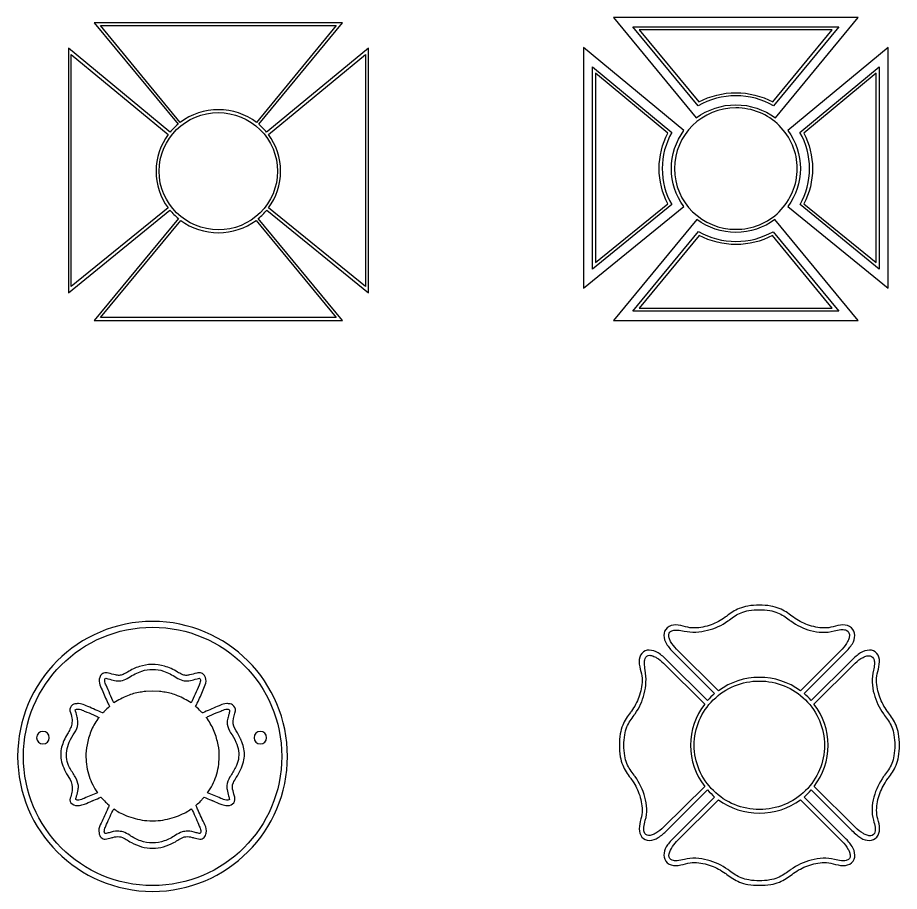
# Model space of a CAD drawing. Extents: x -4 to 118, y -79 to 10.
# Drawn here: x -2.82 to 18.94, y -37.75 to -16.19 of the extents above; entities that cross this region are included whole.
import ezdxf

# ---------------------------------------------------------------- set-up
doc = ezdxf.new("R2010")
doc.units = 0
doc.header["$MEASUREMENT"] = 0

msp = doc.modelspace()

# ---------------------------------------------------------------- linework, layer by layer
for points in [[(3.332, -20.939), (5.837, -22.979), (5.837, -16.947), (3.356, -18.996), (3.327, -19.02, 0.046146), (3.131, -18.821), (5.199, -16.317), (2.139, -16.317), (-0.927, -16.317), (1.14, -18.821, 0.046128), (0.944, -19.02), (0.915, -18.996), (-1.565, -16.947), (-1.565, -22.979), (0.94, -20.939, 0.048011), (1.151, -21.152), (-0.927, -23.667), (2.133, -23.667), (5.199, -23.667), (3.121, -21.152, 0.048011)], [(14.909, -18.344, -0.164673), (15.882, -18.668), (17.923, -16.193), (14.909, -16.193), (11.889, -16.193), (13.93, -18.668, -0.163704)], [(-0.773, -16.389), (2.14, -16.389), (5.046, -16.389), (3.078, -18.777, 0.164669), (2.14, -18.464, 0.163699), (1.195, -18.777)], [(14.909, -16.418), (17.446, -16.418), (15.837, -18.368, 0.133723), (14.909, -18.12, 0.132208), (13.975, -18.368), (12.366, -16.418)], [(14.909, -18.045, -0.124799), (15.819, -18.273), (17.288, -16.492), (14.909, -16.492), (12.525, -16.492), (13.993, -18.273, -0.123346)], [(13.315, -19.918, -0.162085), (13.626, -18.979), (11.145, -16.93), (11.145, -22.867), (13.622, -20.852, -0.160965)], [(16.189, -18.979, -0.162085), (16.5, -19.918, -0.160966), (16.193, -20.852), (18.67, -22.867), (18.67, -16.93)], [(-1.494, -22.827), (-1.494, -17.1), (0.899, -19.076, 0.162087), (0.599, -19.982, 0.160968), (0.895, -20.883)], [(5.764, -17.1), (5.764, -22.827), (3.374, -20.883, 0.160968), (3.671, -19.982, 0.162087), (3.371, -19.076)], [(11.37, -17.407), (13.328, -19.024, 0.131755), (13.09, -19.918, 0.130296), (13.324, -20.804), (11.37, -22.395)], [(18.445, -22.395), (16.491, -20.804, 0.130297), (16.725, -19.918, 0.131755), (16.487, -19.024), (18.445, -17.407)], [(13.015, -19.918, -0.122658), (13.232, -19.042), (11.445, -17.566), (11.445, -22.237), (13.228, -20.786, -0.121036)], [(16.8, -19.918, -0.121036), (16.587, -20.786), (18.37, -22.237), (18.37, -17.566), (16.583, -19.042, -0.122658)], [(13.39, -19.918, 0.413535), (14.91, -21.415, 0.414452), (16.424, -19.918, 0.414453), (14.91, -18.42, 0.413536)], [(2.138, -21.427, -0.413538), (0.671, -19.982, -0.413539), (2.138, -18.537, -0.414452), (3.598, -19.982, -0.414451)], [(5.046, -23.595), (2.14, -23.595), (-0.773, -23.595), (1.206, -21.195, 0.161628), (2.14, -21.499, 0.162666), (3.067, -21.195)], [(14.909, -21.491, -0.161628), (13.942, -21.175), (11.889, -23.663), (14.909, -23.663), (17.923, -23.663), (15.87, -21.175, -0.162666)], [(14.909, -23.439), (12.366, -23.439), (13.987, -21.473, 0.130624), (14.909, -21.715, 0.131491), (15.825, -21.474), (17.446, -23.439)], [(14.909, -21.79, -0.122076), (14.005, -21.569), (12.525, -23.364), (14.909, -23.364), (17.288, -23.364), (15.808, -21.57, -0.12241)], [(18.671, -33.341, 0.013865), (18.644, -33.305, -0.069202), (18.459, -32.955, -0.086645), (18.38, -32.545, -0.072379), (18.41, -32.326, 0.071813), (18.452, -32.085, 0.180506), (18.385, -31.878, 0.223937), (18.202, -31.799, 0.141686), (17.986, -31.865, 0.056892), (17.77, -32.045), (16.765, -33.041, 0.037577), (16.591, -32.867), (17.604, -31.855, 0.062515), (17.785, -31.639, 0.13974), (17.842, -31.433, 0.224035), (17.762, -31.247, 0.180417), (17.551, -31.178, 0.072686), (17.307, -31.221, -0.072385), (17.088, -31.251, -0.086644), (16.678, -31.172, -0.069208), (16.328, -30.987), (16.292, -30.96, 0.018105), (16.146, -30.857, 0.046092), (15.98, -30.771, 0.053587), (15.769, -30.711, 0.043314), (15.485, -30.689, 0.043098), (15.203, -30.711, 0.053596), (14.993, -30.77, 0.04629), (14.829, -30.855, 0.01823), (14.685, -30.957, -0.003547), (14.665, -30.972, 0.003617), (14.645, -30.987, -0.069208), (14.295, -31.172, -0.086644), (13.885, -31.251, -0.072386), (13.666, -31.221, 0.072687), (13.422, -31.178, 0.180417), (13.211, -31.247, 0.224035), (13.131, -31.433, 0.139696), (13.194, -31.645, 0.060135), (13.369, -31.855), (14.384, -32.869, 0.038801), (14.21, -33.043), (13.204, -32.045, 0.057453), (12.988, -31.865, 0.141466), (12.771, -31.799, 0.223942), (12.588, -31.878, 0.180502), (12.521, -32.085, 0.071813), (12.563, -32.326, -0.072379), (12.593, -32.545, -0.086646), (12.514, -32.955, -0.069207), (12.33, -33.305, 0.008398), (12.304, -33.339, 0.017767), (12.201, -33.485, 0.045734), (12.114, -33.651, 0.053529), (12.055, -33.862, 0.043566), (12.032, -34.145, 0.043852), (12.055, -34.427, 0.053596), (12.114, -34.638, 0.045536), (12.201, -34.803, 0.017487), (12.304, -34.949, 0.013858), (12.331, -34.986, -0.069207), (12.516, -35.335, -0.086644), (12.595, -35.746, -0.072385), (12.565, -35.964, 0.071807), (12.523, -36.205, 0.180506), (12.59, -36.413, 0.223938), (12.773, -36.491, 0.140771), (12.993, -36.422, 0.057862), (13.205, -36.246), (14.211, -35.248, 0.037564), (14.384, -35.423), (13.37, -36.435, 0.020962), (13.261, -36.552, 0.04388), (13.187, -36.654, 0.139733), (13.133, -36.857, 0.22404), (13.213, -37.044, 0.180414), (13.424, -37.112, 0.072691), (13.668, -37.069, -0.072381), (13.887, -37.039, -0.086649), (14.297, -37.118, -0.069209), (14.647, -37.303, 0.003552), (14.666, -37.318, -0.003669), (14.686, -37.333, 0.01823), (14.831, -37.435, 0.046289), (14.995, -37.521, 0.053595), (15.205, -37.579, 0.043097), (15.487, -37.601, 0.043313), (15.77, -37.579, 0.053585), (15.982, -37.519, 0.04609), (16.148, -37.433, 0.018104), (16.294, -37.33), (16.33, -37.303, -0.069211), (16.68, -37.118, -0.086649), (17.09, -37.039, -0.07238), (17.308, -37.069, 0.072691), (17.553, -37.112, 0.180414), (17.764, -37.044, 0.22404), (17.844, -36.857, 0.139056), (17.774, -36.639, 0.058011), (17.606, -36.435), (16.592, -35.423, 0.034976), (16.766, -35.248), (17.771, -36.246, 0.019299), (17.89, -36.357, 0.041918), (17.995, -36.433, 0.141885), (18.204, -36.491, 0.223942), (18.387, -36.413, 0.180503), (18.454, -36.205, 0.071815), (18.412, -35.964, -0.07238), (18.382, -35.746, -0.086645), (18.461, -35.335, -0.069211), (18.645, -34.986, 0.008325), (18.671, -34.951, 0.01777), (18.774, -34.805, 0.045734), (18.861, -34.639, 0.053527), (18.92, -34.428, 0.043565), (18.943, -34.145, 0.043852), (18.92, -33.863, 0.053595), (18.86, -33.653, 0.045534), (18.774, -33.487, 0.017486)], [(13.444, -31.771, -0.067586), (13.298, -31.585, -0.057047), (13.26, -31.495, -0.099514), (13.251, -31.416, -0.16003), (13.279, -31.354, -0.140866), (13.348, -31.315, -0.07853), (13.465, -31.305, -0.043695), (13.634, -31.329, 0.066818), (13.918, -31.352, 0.05053), (14.209, -31.308, 0.093573), (14.712, -31.079, 0.001379), (14.752, -31.049, -0.017248), (14.887, -30.953, -0.04718), (15.036, -30.875, -0.054502), (15.226, -30.822, -0.042271), (15.485, -30.802, -0.042457), (15.745, -30.822, -0.054427), (15.938, -30.876, -0.046907), (16.089, -30.955, -0.017137), (16.225, -31.051, 0.001109), (16.262, -31.079, 0.090444), (16.75, -31.315, 0.135473), (17.331, -31.324, -0.049106), (17.498, -31.293, -0.08792), (17.613, -31.301, -0.326536), (17.709, -31.409, -0.09173), (17.702, -31.493, -0.055822), (17.666, -31.586, -0.075967), (17.529, -31.771), (16.499, -32.801, 0.160178), (15.488, -32.47, 0.159636), (14.478, -32.8)], [(0.512, -31.09, 0.414093), (-2.818, -34.42, 0.414092), (0.512, -37.75, 0.414093), (3.842, -34.42, 0.414094)], [(0.512, -37.608, -0.414134), (-2.676, -34.42, -0.414133), (0.512, -31.232, -0.414133), (3.701, -34.42, -0.414134)], [(13.122, -36.17, -0.065801), (12.935, -36.313, -0.048807), (12.839, -36.357, -0.084545), (12.752, -36.371, -0.362394), (12.643, -36.285, -0.092765), (12.636, -36.17, -0.048235), (12.673, -35.997, 0.081892), (12.707, -35.715, 0.057496), (12.661, -35.424, 0.08958), (12.422, -34.919, 0.001051), (12.396, -34.883, -0.016929), (12.299, -34.747, -0.046385), (12.22, -34.596, -0.054144), (12.166, -34.404, -0.042577), (12.145, -34.146, -0.04231), (12.166, -33.886, -0.054118), (12.22, -33.693, -0.046503), (12.299, -33.542, -0.016941), (12.396, -33.405, 0.000887), (12.42, -33.372, 0.095225), (12.645, -32.877, 0.106256), (12.671, -32.294, -0.045774), (12.653, -32.12, -0.086876), (12.67, -32.006, -0.347862), (12.781, -31.925, -0.086195), (12.862, -31.942, -0.047887), (12.95, -31.985, -0.056717), (13.12, -32.121), (14.138, -33.13, 0.166901), (13.788, -34.146, 0.168158), (14.139, -35.161)], [(18.555, -34.919, 0.08892), (18.314, -35.422, 0.05886), (18.268, -35.714, 0.083324), (18.304, -35.997, -0.046058), (18.342, -36.169, -0.086748), (18.339, -36.286, -0.361402), (18.235, -36.378, -0.091409), (18.15, -36.366, -0.052152), (18.054, -36.323, -0.066409), (17.855, -36.17), (16.837, -35.161, 0.166715), (17.185, -34.146, 0.166644), (16.835, -33.13), (17.853, -32.121, -0.077704), (18.048, -31.976, -0.061675), (18.139, -31.942, -0.099409), (18.218, -31.939, -0.305522), (18.318, -32.037, -0.082348), (18.327, -32.144, -0.048586), (18.302, -32.294, 0.07215), (18.272, -32.589, 0.056849), (18.317, -32.879, 0.09066), (18.553, -33.372, 0.001052), (18.579, -33.408, -0.016929), (18.676, -33.544, -0.046384), (18.755, -33.695, -0.054142), (18.809, -33.887, -0.042576), (18.83, -34.146, -0.04231), (18.809, -34.406, -0.054116), (18.755, -34.598, -0.046501), (18.676, -34.749, -0.016941), (18.579, -34.886, 0.000888)], [(2.699, -34.024, 0.000078), (2.693, -34.012, -0.005975), (2.68, -33.985, 0.056602), (2.575, -33.79, -0.188155), (2.503, -33.549, -0.072109), (2.559, -33.295, 0.265241), (2.487, -33.148, 0.092541), (2.428, -33.125, 0.053346), (2.344, -33.118), (2.294, -33.119, 0.039704), (2.153, -33.171, 0.00486), (1.792, -33.327), (1.75, -33.345, -0.238322), (1.734, -33.339, -0.046714), (1.705, -33.313, 0.029411), (1.575, -33.189, -0.012672), (1.616, -33.103, 0.014406), (1.761, -32.78, 0.02917), (1.825, -32.615, 0.186457), (1.794, -32.425, 0.164916), (1.721, -32.365, 0.156134), (1.603, -32.365, -0.014462), (1.425, -32.409, -0.061279), (1.334, -32.421, -0.070228), (1.24, -32.396, -0.044331), (1.129, -32.338, 0.068554), (0.808, -32.194, 0.07533), (0.493, -32.152, 0.071902), (0.187, -32.203, 0.06122), (-0.104, -32.338, -0.041406), (-0.216, -32.396, -0.070921), (-0.309, -32.421, -0.061276), (-0.4, -32.409, -0.014463), (-0.578, -32.365, 0.156141), (-0.696, -32.365, 0.164913), (-0.769, -32.425, 0.18644), (-0.8, -32.615, 0.029184), (-0.736, -32.78, 0.014408), (-0.591, -33.103, -0.012658), (-0.55, -33.189, 0.029407), (-0.68, -33.313, -0.04669), (-0.709, -33.339, -0.238377), (-0.725, -33.345), (-0.767, -33.327, 0.004859), (-1.129, -33.171, 0.039701), (-1.269, -33.119), (-1.319, -33.118, 0.053348), (-1.403, -33.125, 0.092538), (-1.462, -33.148, 0.263868), (-1.534, -33.295, -0.070478), (-1.48, -33.476, -0.08445), (-1.483, -33.623, -0.063105), (-1.527, -33.749, -0.021286), (-1.591, -33.866, 0.033091), (-1.674, -34.024, 0.039415), (-1.733, -34.191, 0.125153), (-1.732, -34.551, 0.087901), (-1.552, -34.941, -0.141611), (-1.471, -35.172, -0.056953), (-1.481, -35.302, -0.032861), (-1.521, -35.454, 0.352547), (-1.472, -35.592, 0.178501), (-1.293, -35.631, 0.054415), (-1.17, -35.598, 0.021045), (-0.982, -35.519, -0.004016), (-0.962, -35.511, 0.0002), (-0.938, -35.501, 0.005588), (-0.761, -35.426), (-0.759, -35.425, 0.011425), (-0.699, -35.494, 0.046694), (-0.599, -35.592), (-0.561, -35.62, -0.11545), (-0.57, -35.653, -0.01112), (-0.61, -35.746, -0.005676), (-0.779, -36.111, 0.160761), (-0.81, -36.31, 0.154868), (-0.758, -36.42, 0.188573), (-0.656, -36.461, 0.050418), (-0.509, -36.43, -0.002488), (-0.465, -36.418, -0.091134), (-0.307, -36.401, -0.112101), (-0.166, -36.454, 0.002732), (-0.049, -36.524), (-0.009, -36.545, 0.129329), (0.512, -36.687, 0.129242), (1.034, -36.545), (1.074, -36.524, 0.002713), (1.191, -36.454, -0.112101), (1.332, -36.401, -0.091128), (1.49, -36.418), (1.49, -36.419, -0.002483), (1.534, -36.43, 0.050419), (1.681, -36.461, 0.188578), (1.783, -36.42, 0.154844), (1.835, -36.31, 0.160733), (1.804, -36.111, -0.005681), (1.635, -35.746, -0.011123), (1.595, -35.653, -0.115452), (1.586, -35.62), (1.624, -35.592, 0.0467), (1.724, -35.494, 0.011435), (1.784, -35.425), (1.786, -35.426, 0.005591), (1.963, -35.501, 0.000203), (1.987, -35.511, -0.004024), (2.007, -35.519, 0.021051), (2.195, -35.598, 0.05441), (2.318, -35.631, 0.191489), (2.488, -35.592, 0.274786), (2.546, -35.454, 0.022893), (2.52, -35.353, -0.041093), (2.481, -35.182, -0.086314), (2.506, -35.071, -0.052123), (2.577, -34.941, 0.087896), (2.757, -34.551, 0.125145), (2.758, -34.191, 0.05087)], [(-0.636, -32.666, -0.094567), (-0.67, -32.553, -0.270842), (-0.643, -32.489, -0.002223), (-0.592, -32.503), (-0.54, -32.517, 0.011529), (-0.385, -32.556, 0.094238), (-0.232, -32.544, 0.073876), (-0.074, -32.473, -0.056548), (0.247, -32.315, -0.098682), (0.515, -32.273, -0.100003), (0.78, -32.315, -0.055536), (1.098, -32.473, 0.073878), (1.257, -32.544, 0.094238), (1.41, -32.556, 0.011529), (1.564, -32.517), (1.616, -32.503, -0.002261), (1.668, -32.489, -0.27083), (1.694, -32.553, -0.094595), (1.66, -32.666, 0.008853), (1.565, -32.883, -0.021262), (1.464, -33.098, 0.043055), (1.131, -32.924, 0.059143), (0.822, -32.837, 0.012687), (0.682, -32.817), (0.514, -32.809), (0.342, -32.817, 0.012688), (0.202, -32.837, 0.059141), (-0.106, -32.924, 0.043059), (-0.44, -33.098, -0.02129), (-0.54, -32.883, 0.008878)], [(15.49, -35.731, -0.197137), (14.352, -35.265, -0.201772), (13.878, -34.145, -0.201565), (14.351, -33.026, -0.197382), (15.488, -32.56, -0.197872), (16.624, -33.026, -0.201151), (17.095, -34.145, -0.200944), (16.625, -35.265, -0.198118)], [(-0.81, -33.464), (-0.84, -33.496, 0.06269), (-1.01, -33.806, 0.043586), (-1.106, -34.133, 0.054714), (-1.133, -34.436, 0.072496), (-1.054, -34.907, 0.078571), (-0.846, -35.316, -0.002708), (-1.175, -35.455, -0.064853), (-1.308, -35.496, -0.215106), (-1.383, -35.481, -0.026591), (-1.363, -35.395, 0.02715), (-1.326, -35.24, 0.070403), (-1.32, -35.142, 0.109725), (-1.396, -34.928, -0.017603), (-1.536, -34.692, -0.1623), (-1.607, -34.284, -0.066804), (-1.543, -34.065, -0.050067), (-1.413, -33.835, 0.111136), (-1.331, -33.625, 0.072319), (-1.332, -33.539, 0.03482), (-1.357, -33.419, -0.021258), (-1.395, -33.269, -0.196073), (-1.329, -33.251, -0.08814), (-1.194, -33.291, 0.007899), (-1.109, -33.327, -0.01483), (-0.894, -33.42, 0.010128), (-0.81, -33.458)], [(2.561, -34.692, -0.017603), (2.421, -34.928, 0.109725), (2.345, -35.142, 0.070403), (2.351, -35.24, 0.02715), (2.388, -35.395, -0.026591), (2.408, -35.481, -0.215109), (2.333, -35.496, -0.064855), (2.2, -35.455, -0.002708), (1.871, -35.316, 0.078572), (2.079, -34.907, 0.072497), (2.158, -34.436, 0.054713), (2.131, -34.133, 0.043586), (2.035, -33.806, 0.062683), (1.864, -33.496), (1.835, -33.464), (1.835, -33.458, 0.010128), (1.919, -33.42, -0.014829), (2.133, -33.327, 0.007908), (2.219, -33.291, -0.088142), (2.354, -33.251, -0.194378), (2.398, -33.263, -0.207294), (2.412, -33.296, -0.083577), (2.392, -33.388, 0.013097), (2.382, -33.419, 0.034821), (2.356, -33.539, 0.072304), (2.356, -33.625, 0.111132), (2.437, -33.835, -0.050067), (2.568, -34.065, -0.066804), (2.632, -34.284, -0.1623)], [(-2.194, -33.805, 0.413597), (-2.349, -33.959, 0.413588), (-2.194, -34.113, 0.413597), (-2.04, -33.959, 0.413606)], [(3.173, -33.805, 0.4136), (3.019, -33.959, 0.413591), (3.173, -34.113, 0.413592), (3.327, -33.959, 0.413601)], [(17.531, -36.52, -0.069603), (17.68, -36.714, -0.056438), (17.719, -36.807, -0.097929), (17.728, -36.889, -0.162018), (17.699, -36.952, -0.146902), (17.629, -36.989, -0.081331), (17.512, -36.995, -0.044787), (17.341, -36.962, 0.076705), (17.06, -36.932, 0.054624), (16.769, -36.977, 0.091128), (16.263, -37.213, 0.001109), (16.227, -37.24, -0.017137), (16.09, -37.336, -0.046908), (15.939, -37.415, -0.054428), (15.747, -37.469, -0.042457), (15.487, -37.489, -0.042272), (15.228, -37.469, -0.054503), (15.038, -37.416, -0.047179), (14.888, -37.338, -0.017248), (14.754, -37.243, 0.001379), (14.713, -37.213, 0.091671), (14.208, -36.979, 0.053643), (13.917, -36.934, 0.074738), (13.636, -36.962, -0.048234), (13.456, -36.994, -0.093828), (13.338, -36.983, -0.360606), (13.255, -36.869, -0.123387), (13.315, -36.69, -0.06356), (13.446, -36.52), (14.476, -35.489, 0.15987), (15.49, -35.821, 0.16049), (16.5, -35.49)], [(1.647, -36.096, 0.009747), (1.665, -36.138, -0.07992), (1.703, -36.252, -0.207627), (1.687, -36.325, -0.030651), (1.587, -36.302, 0.065426), (1.379, -36.264, 0.067757), (1.242, -36.284, 0.072953), (1.078, -36.367, -0.056785), (0.802, -36.506, -0.103717), (0.51, -36.549, -0.104862), (0.221, -36.506, -0.055897), (-0.053, -36.367, 0.072953), (-0.217, -36.284, 0.067763), (-0.354, -36.264, 0.065423), (-0.562, -36.302, -0.030676), (-0.661, -36.325, -0.207625), (-0.678, -36.252, -0.079925), (-0.64, -36.138, 0.009747), (-0.621, -36.096, -0.020288), (-0.447, -35.713), (-0.441, -35.713), (-0.407, -35.738, 0.042495), (-0.274, -35.818, 0.027687), (-0.081, -35.901, 0.072645), (0.374, -36.004, 0.025759), (0.651, -36.004, 0.072645), (1.106, -35.901, 0.027687), (1.299, -35.818, 0.042495), (1.433, -35.738), (1.466, -35.713), (1.472, -35.713, -0.020273)]]:
    msp.add_lwpolyline(points, format="xyb", close=True)

doc.saveas('drawing.dxf')
